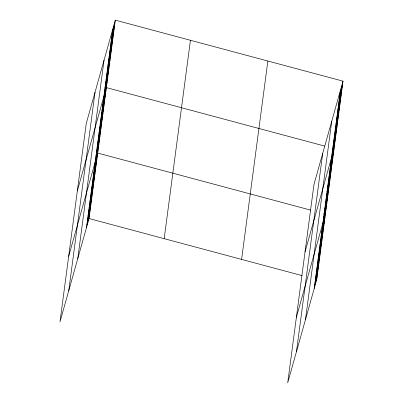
<?xml version="1.0" encoding="UTF-8"?>
<svg xmlns="http://www.w3.org/2000/svg" width="403" height="403" viewBox="0 0 403 403"><rect width="100%" height="100%" fill="white"/><g stroke="black" fill="none" stroke-linecap="round" stroke-linejoin="round"><path stroke-width="0.6" d="M68.747 290.709L95.012 92.332M77.764 258.635L104.029 60.254M86.514 227.499L112.78 29.122M115.298 20.15L86.257 123.464L59.992 321.846L89.033 218.532L115.298 20.15L343.008 81.154L316.743 279.536L287.702 382.85L313.967 184.468L343.008 81.154M164.177 238.662L190.443 40.28M241.599 259.406L267.864 61.024M296.452 351.718L322.717 153.336M305.469 319.639L331.734 121.258M314.219 288.508L340.485 90.126M112.407 31.933L114.926 22.961M112.034 34.739L114.558 25.772M111.661 37.55L114.185 28.583M111.288 40.36L113.812 31.394M110.916 43.171L113.439 34.2M110.548 45.982L113.067 37.011M110.175 48.793L112.694 39.821M109.802 51.604L112.321 42.632M109.43 54.415L111.948 45.443M109.057 57.226L111.581 48.254M108.684 60.032L111.208 51.065M108.311 62.843L110.835 53.876M107.939 65.654L110.462 56.687M107.571 68.465L110.09 59.498M107.198 71.276L109.717 62.304M106.825 74.087L109.344 65.115M106.452 76.897L108.976 67.926M106.08 79.708L108.603 70.737M105.707 82.519L108.231 73.547M105.334 85.33L107.858 76.358M104.966 88.136L107.485 79.169M104.594 90.947L107.112 81.98M104.221 93.758L106.74 84.791M77.331 190.911L106.367 87.597L324.682 146.088M103.47 99.415L105.994 90.448M103.092 102.261L105.616 93.294M102.72 105.107L105.238 96.141M102.342 107.954L104.861 98.987M101.964 110.8L104.483 101.833M101.586 113.646L104.11 104.679M101.208 116.492L103.732 107.525M100.831 119.338L103.354 110.372M100.458 122.185L102.977 113.218M100.08 125.031L102.599 116.064M99.702 127.877L102.226 118.91M99.324 130.723L101.848 121.756M98.947 133.569L101.47 124.603M98.574 136.421L101.093 127.449M98.196 139.267L100.715 130.295M97.818 142.113L100.342 133.141M97.44 144.959L99.964 135.987M97.063 147.805L99.586 138.834M96.69 150.651L99.209 141.68M96.312 153.498L98.831 144.526M95.934 156.344L98.453 147.372M95.556 159.19L98.08 150.218M68.661 256.379L97.702 153.064L310.733 210.139M94.806 164.882L97.325 155.911M94.428 167.729L96.947 158.757M94.05 170.575L96.569 161.603M93.672 173.421L96.196 164.449M93.294 176.267L95.818 167.295M92.922 179.113L95.44 170.142M92.544 181.96L95.063 172.988M92.166 184.806L94.685 175.834M91.788 187.652L94.312 178.68M91.41 190.498L93.934 181.526M91.033 193.344L93.556 184.373M90.66 196.19L93.179 187.224M90.282 199.037L92.801 190.07M89.904 201.883L92.428 192.916M89.526 204.729L92.05 195.762M89.149 207.575L91.672 198.608M88.776 210.421L91.295 201.455M88.398 213.268L90.917 204.301M88.02 216.114L90.539 207.147M87.642 218.96L90.166 209.993M87.265 221.806L89.788 212.839M86.892 224.652L89.411 215.686M340.112 92.937L342.636 83.965M339.739 95.748L342.263 86.776M339.366 98.554L341.89 89.587M338.999 101.365L341.517 92.398M338.626 104.176L341.145 95.209M338.253 106.986L340.772 98.02M337.88 109.797L340.404 100.826M337.507 112.608L340.031 103.636M337.135 115.419L339.658 106.447M336.762 118.23L339.286 109.258M336.394 121.041L338.913 112.069M336.021 123.852L338.54 114.88M335.649 126.658L338.167 117.691M335.276 129.469L337.795 120.502M334.903 132.28L337.427 123.313M334.53 135.091L337.054 126.119M334.158 137.902L336.681 128.93M333.785 140.712L336.309 131.741M333.417 143.523L335.936 134.552M333.044 146.334L335.563 137.363M332.671 149.145L335.19 140.173M332.299 151.951L334.822 142.984M331.926 154.762L334.45 145.795M305.036 251.92L334.077 148.606L332.903 148.289M331.175 160.419L333.699 151.452M330.803 163.265L333.321 154.299M330.425 166.112L332.943 157.145M330.047 168.958L332.571 159.991M329.669 171.804L332.193 162.837M329.291 174.65L331.815 165.683M328.919 177.496L331.437 168.53M328.541 180.348L331.059 171.376M328.163 183.194L330.687 174.222M327.785 186.04L330.309 177.068M327.407 188.886L329.931 179.914M327.035 191.732L329.553 182.761M326.657 194.578L329.175 185.607M326.279 197.425L328.798 188.453M325.901 200.271L328.425 191.299M325.523 203.117L328.047 194.145M325.15 205.963L327.669 196.991M324.773 208.809L327.291 199.838M324.395 211.656L326.914 202.684M324.017 214.502L326.541 205.53M323.639 217.348L326.163 208.376M323.261 220.194L325.785 211.222M296.366 317.383L325.407 214.069L323.649 213.6M322.511 225.887L325.03 216.915M322.133 228.733L324.657 219.761M321.755 231.579L324.279 222.607M321.377 234.425L323.901 225.453M321.005 237.271L323.523 228.299M320.627 240.117L323.146 231.151M320.249 242.964L322.773 233.997M319.871 245.81L322.395 236.843M319.493 248.656L322.017 239.689M319.121 251.502L321.639 242.535M318.743 254.348L321.262 245.382M318.365 257.195L320.884 248.228M317.987 260.041L320.511 251.074M317.609 262.887L320.133 253.92M317.237 265.733L319.755 256.766M316.859 268.579L319.377 259.613M316.481 271.426L319 262.459M316.103 274.272L318.627 265.305M315.725 277.123L318.249 268.151M315.348 279.969L317.871 270.997M314.975 282.815L317.493 273.844M314.597 285.662L317.116 276.69M89.033 218.532L302.064 275.602M315.569 279.224L316.743 279.536"/></g></svg>
